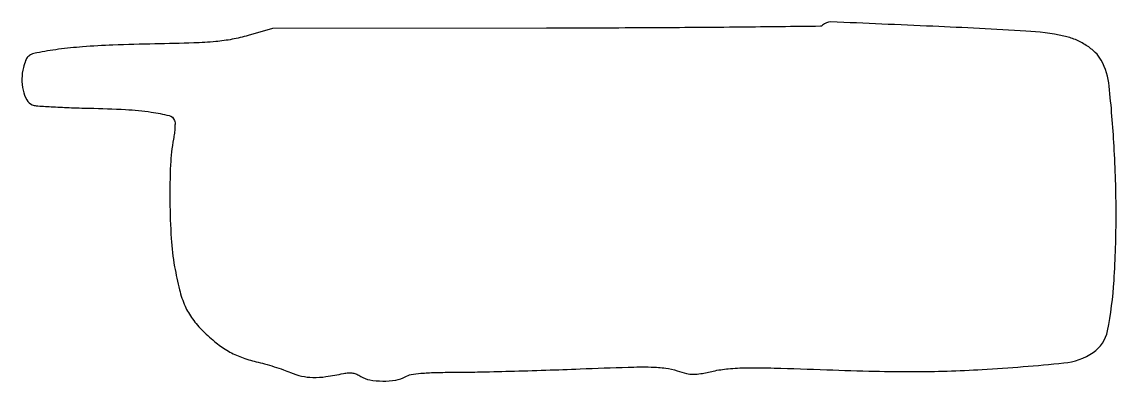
# Model space of a CAD drawing. Extents: x 0 to 359, y 0 to 118.
import ezdxf

# ---------------------------------------------------------------- set-up
doc = ezdxf.new("R2010")
doc.units = 0

msp = doc.modelspace()

# ---------------------------------------------------------------- linework, layer by layer
msp.add_lwpolyline([(262.737092, 116.445869, -0.203062), (261.978418, 116.114707, -0.000106), (235.838017, 115.835445, -0.001381), (206.698905, 115.610854, -0.000839), (172.237092, 115.49828), (82.5, 115.355709), (74.5, 113.087109, -0.023315), (69.268785, 111.863911, -0.023386), (63.951716, 111.134587, -0.014173), (56.690978, 110.68961, -0.002994), (44, 110.34843, 0.003831), (30.245907, 109.955637, 0.009774), (20.287064, 109.399763, 0.01309), (12.373514, 108.593881, 0.017554), (5.25831, 107.425398, 0.044792), (3.495937, 106.904468, 0.113675), (2.403382, 106.151701, 0.094614), (1.635384, 104.905922, 0.025193), (0.913087, 102.67723, 0.063433), (0.404942, 98.973225, 0.059653), (0.822167, 95.179031, 0.066594), (1.99962, 92.066732, 0.168028), (3.759137, 90.449853, 0.084705), (5.036145, 90.135691, 0.003168), (9.982372, 89.809357, 0.005653), (15.860301, 89.525597, 0.003938), (22.5, 89.332619, -0.008234), (34.37342, 88.885383, -0.021957), (42.807448, 88.05598, -0.024654), (48.620526, 86.930599, -0.24574), (50.421962, 85.342768, -0.090649), (50.573475, 84.535838, -0.015984), (50.531428, 82.988394, -0.016853), (50.360751, 81.155154, -0.014452), (50.060705, 79.240408, 0.03512), (49.092465, 70.793689, 0.013193), (48.883503, 58.878556, 0.013361), (49.314522, 46.765751, 0.028773), (50.430075, 37.5, 0.01668), (52.052436, 29.914649, 0.04304), (53.866126, 24.621138, 0.053594), (56.285385, 20.427014, 0.04133), (59.741608, 16.429462, 0.024324), (64.03283, 12.615033, 0.039025), (68.073386, 9.850778, 0.041546), (72.301412, 7.86578, 0.032785), (77.146849, 6.418, -0.011709), (79.935917, 5.711123, -0.008008), (83.069637, 4.783983, -0.008076), (86.062641, 3.792729, -0.016146), (88.388085, 2.895424, 0.044721), (92.045899, 1.719012, 0.050404), (95.709831, 1.27327, 0.040274), (100.014462, 1.532575, 0.016762), (105.751884, 2.542215, -0.038416), (107.364955, 2.754607, -0.053846), (108.814847, 2.677013, -0.056454), (110.161844, 2.298641, -0.048389), (111.4667, 1.613776, 0.101699), (114.36571, 0.464809, 0.041727), (118.599343, 0.077485, 0.041758), (122.89002, 0.402648, 0.090296), (126, 1.5, -0.085579), (127.885576, 2.18524, -0.022258), (131.09509, 2.61569, -0.016135), (135.714534, 2.877172, -0.005352), (142.5, 2.969269, 0.004506), (149.677278, 3.054537, 0.00147), (160.265358, 3.306935, 0.001465), (172.024035, 3.656323, 0.001652), (183.31824, 4.062405, -0.001765), (199.016478, 4.623294, -0.012777), (206.572095, 4.673395, -0.027033), (211.314371, 4.326711, -0.048452), (215.118664, 3.460586, 0.020616), (218.171456, 2.584542, 0.057054), (220.386006, 2.307975, 0.047278), (222.829997, 2.514313, 0.010848), (226.893697, 3.339791, -0.033181), (231.823022, 4.11388, -0.019419), (237.794074, 4.416236, -0.010199), (246.873772, 4.337806, -0.001753), (264.093273, 3.777268, 0.003199), (279.849199, 3.309971, 0.006326), (292.358563, 3.177359, 0.007364), (303.520851, 3.364664, 0.006753), (315, 3.881708, 0.010159), (341.766016, 5.996186, 0.12379), (351.368006, 9.452082, 0.198184), (356.071147, 16.511543, 0.033471), (358.20832, 32.925337, 0.015847), (358.877196, 54.586673, 0.014443), (358.21328, 76.929666, 0.011776), (356.600517, 96.519618, 0.096726), (353.97823, 105.040677, 0.079466), (352.066582, 107.555355, 0.047198), (349.10435, 109.891982, 0.044683), (345.526974, 111.773749, 0.048167), (341.759999, 112.933558, 0.036075), (329.354567, 114.559207, 0.003441), (298.83729, 116.126127, 0.000883), (265.458095, 117.550642, 0.216577)], format="xyb", close=True)

doc.saveas('drawing.dxf')
